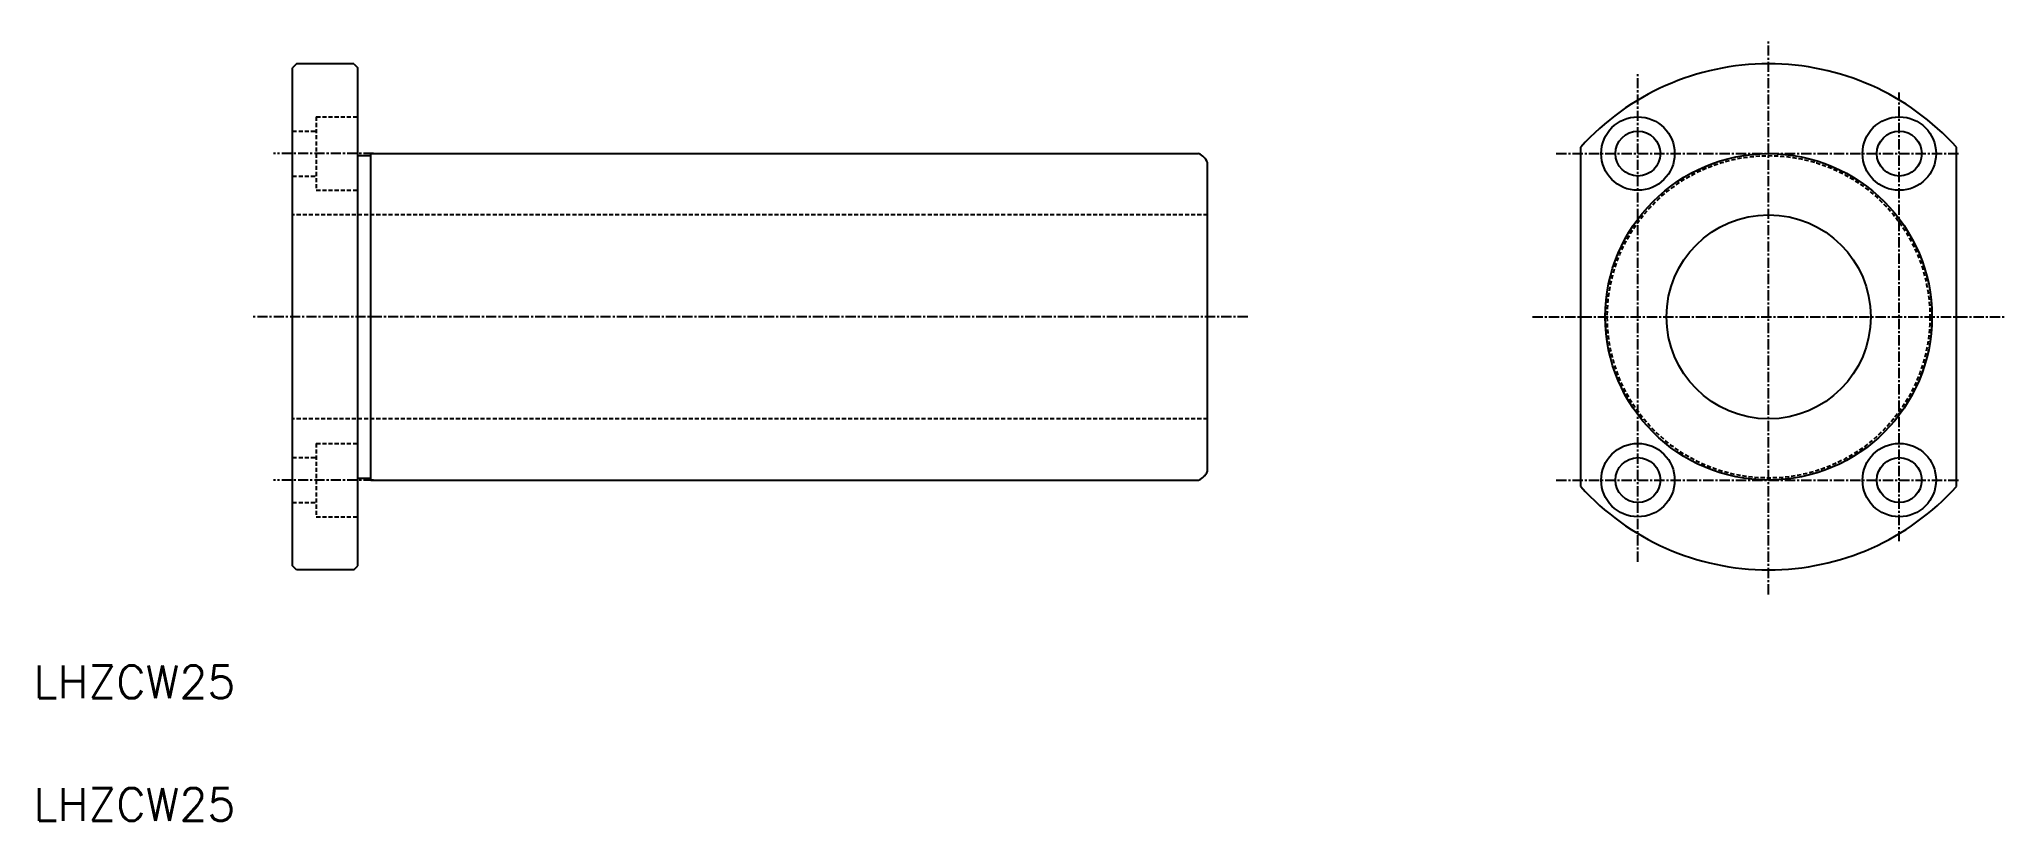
# Model space of a CAD drawing. Extents: x 190 to 431, y 141 to 236.
import ezdxf

# ---------------------------------------------------------------- set-up
doc = ezdxf.new("R2010")
doc.units = 0
doc.linetypes.add('CENTER', pattern=[2, 1.25, -0.25, 0.25, -0.25])
doc.linetypes.add('DASHED', pattern=[0.75, 0.5, -0.25])
doc.layers.get('0').update_dxf_attribs({"linetype": 'CONTINUOUS'})
doc.layers.add('CENTER', color=1, linetype='CENTER')
doc.styles.get("Standard").update_dxf_attribs({"font": 'txt.shx', "bigfont": 'bigfont.shx'})

msp = doc.modelspace()

# ---------------------------------------------------------------- linework, layer by layer
at = {"color": 7, "linetype": 'CONTINUOUS'}
for p, q in [((221.92, 233.24), (221.42, 232.74)), ((221.42, 171.74), (221.42, 232.74)), ((228.92, 233.24), (221.92, 233.24)), ((228.92, 233.24), (229.42, 232.74)), ((229.42, 171.74), (229.42, 232.74)), ((229.42, 221.99), (231.02, 221.99)), ((231.02, 182.24), (231.02, 222.24)), ((231.02, 222.24), (332.33, 222.24)), ((379.11, 181.46), (379.11, 223.03)), ((425.11, 181.46), (425.11, 223.03)), ((333.42, 183.33), (333.42, 221.15)), ((229.42, 182.49), (231.02, 182.49)), ((231.02, 182.24), (332.33, 182.24)), ((241.8, 182.24), (241.8, 182.24)), ((254.17, 182.24), (254.17, 182.24)), ((221.92, 171.24), (221.42, 171.74)), ((228.92, 171.24), (221.92, 171.24)), ((228.92, 171.24), (229.42, 171.74))]:
    msp.add_line(p, q, dxfattribs=at)
at = {"color": 3, "linetype": 'DASHED'}
for p, q in [((224.32, 226.74), (224.32, 217.74)), ((224.32, 226.74), (229.42, 226.74)), ((221.42, 224.99), (224.32, 224.99)), ((221.42, 219.49), (224.32, 219.49)), ((224.32, 217.74), (229.42, 217.74)), ((333.42, 214.74), (221.42, 214.74)), ((333.42, 189.74), (221.42, 189.74)), ((224.32, 186.74), (224.32, 177.74)), ((224.32, 186.74), (229.42, 186.74)), ((221.42, 184.99), (224.32, 184.99)), ((221.42, 179.49), (224.32, 179.49)), ((224.32, 177.74), (229.42, 177.74))]:
    msp.add_line(p, q, dxfattribs=at)
at = {"color": 7, "linetype": 'CONTINUOUS'}
for centre, radius in [((386.11, 222.24), 4.5), ((418.11, 222.24), 4.5), ((386.11, 222.24), 2.75), ((418.11, 222.24), 2.75), ((402.11, 202.24), 20), ((402.11, 202.24), 12.5), ((386.11, 182.24), 4.5), ((418.11, 182.24), 4.5), ((386.11, 182.24), 2.75), ((418.11, 182.24), 2.75)]:
    msp.add_circle(centre, radius, dxfattribs=at)
at = {"color": 3, "linetype": 'DASHED'}
msp.add_circle((402.11, 202.24), 19.75, dxfattribs=at)
at = {"color": 7, "linetype": 'CONTINUOUS'}
for centre, radius, start, end in [((402.11, 202.24), 31, 42.1034, 137.8966), ((331.57, 220.39), 2, 22.3316, 67.6684), ((331.57, 184.09), 2, 292.3316, 337.6684), ((402.11, 202.24), 31, 222.1034, 317.8966)]:
    msp.add_arc(centre, radius, start, end, dxfattribs=at)
at = {"layer": 'CENTER', "color": 1, "linetype": 'CENTER'}
for p, q in [((402.11, 168.24), (402.11, 236.24)), ((386.11, 172.24), (386.11, 232.24)), ((418.11, 174.74), (418.11, 229.74)), ((231.34, 222.24), (219.08, 222.24)), ((376.11, 222.24), (425.61, 222.24)), ((338.36, 202.24), (216.52, 202.24)), ((373.21, 202.24), (431.01, 202.24)), ((231.34, 182.24), (219.08, 182.24)), ((376.11, 182.24), (425.61, 182.24))]:
    msp.add_line(p, q, dxfattribs=at)

# ---------------------------------------------------------------- texts
at = {"color": 7, "linetype": 'CONTINUOUS'}
for p in [(189.73, 155.51), (189.73, 140.51)]:
    msp.add_text('LHZCW25', height=4, dxfattribs=at).set_placement(p)

doc.saveas('drawing.dxf')
